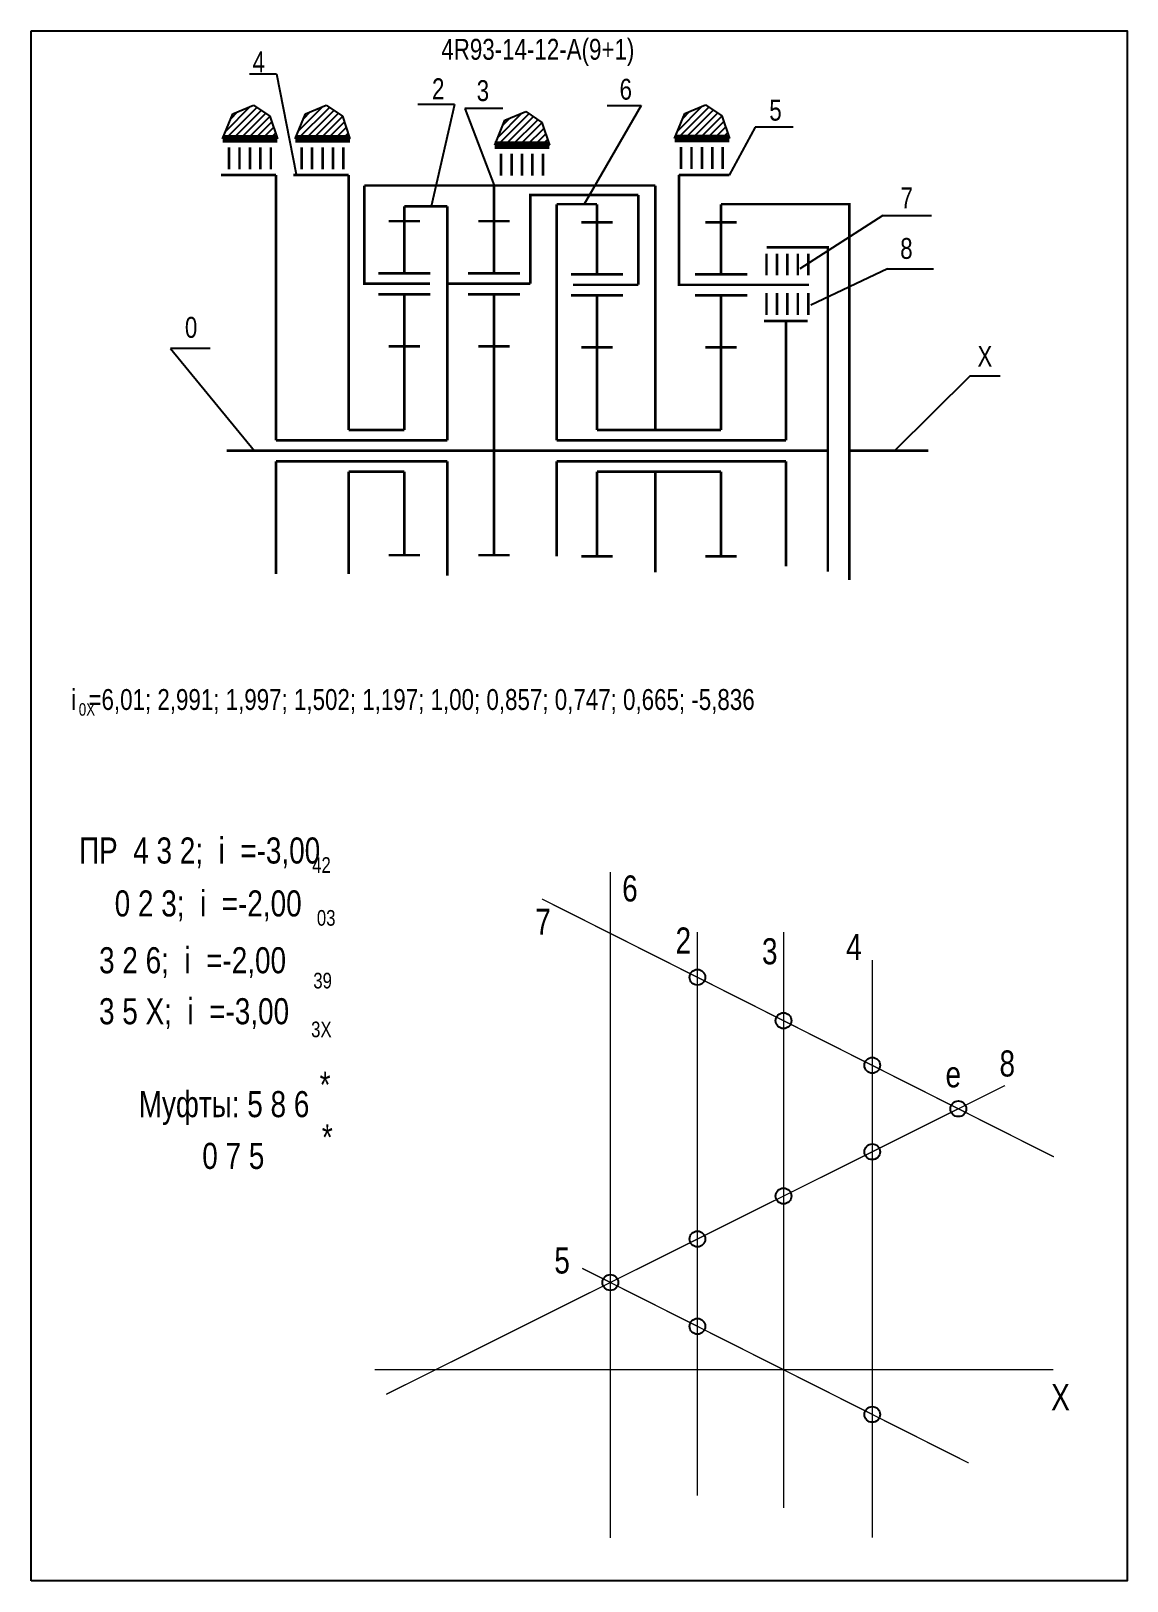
# Model space of a CAD drawing. Extents: x -352 to -142, y 153 to 450.
import ezdxf

# ---------------------------------------------------------------- set-up
doc = ezdxf.new("R2010")
doc.units = 0
doc.header["$LTSCALE"] = 15
doc.layers.get('DEFPOINTS').update_dxf_attribs({"linetype": 'CONTINUOUS'})
doc.layers.add('DIM', color=92, linetype='CONTINUOUS')
doc.layers.add('MAIN', color=5, linetype='CONTINUOUS')
doc.styles.add('AMK', font='amk.shx', dxfattribs={"width": 0.8})

msp = doc.modelspace()

# ---------------------------------------------------------------- hatches: boundary and pattern name
at = {"layer": 'DIM'}
h = msp.add_hatch(dxfattribs=at)
h.set_pattern_fill('_USER', color=0, angle=45, style=0, pattern_type=0)
h.set_pattern_definition([(45, (-63.4764, 3.5049), (-0.7071068, 0.7071068), [])])
h.paths.add_polyline_path([(-313.77, 434.02), (-315.72, 429.2), (-305.22, 429.2), (-306.67, 433.53), (-309.78, 435.64)])
h = msp.add_hatch(dxfattribs=at)
h.set_pattern_fill('_USER', color=0, angle=45, style=0, pattern_type=0)
h.set_pattern_definition([(45, (-49.5652, 3.5049), (-0.7071068, 0.7071068), [])])
h.paths.add_polyline_path([(-299.86, 434.02), (-301.81, 429.2), (-291.31, 429.2), (-292.76, 433.53), (-295.87, 435.64)])
h = msp.add_hatch(dxfattribs=at)
h.set_pattern_fill('_USER', color=0, angle=45, style=0, pattern_type=0)
h.set_pattern_definition([(45, (-11.3438, 2.2855), (-0.7071068, 0.7071068), [])])
h.paths.add_polyline_path([(-261.64, 432.8), (-263.58, 427.98), (-253.09, 427.98), (-254.54, 432.31), (-257.65, 434.42)])
h = msp.add_hatch(dxfattribs=at)
h.set_pattern_fill('_USER', color=0, angle=45, style=0, pattern_type=0)
h.set_pattern_definition([(45, (23.1226, 3.5721), (-0.7071068, 0.7071068), [])])
h.paths.add_polyline_path([(-227.17, 434.09), (-229.12, 429.27), (-218.62, 429.27), (-220.07, 433.59), (-223.19, 435.71)])

# ---------------------------------------------------------------- linework, layer by layer
at = {"layer": 'DEFPOINTS', "color": 0, "const_width": 0.25}
msp.add_lwpolyline([(-241.42, 161.11), (-241.42, 288.75)], dxfattribs=at)
at = {"layer": 'DEFPOINTS', "const_width": 0.25}
for points in [[(-156.43, 234.12), (-254.52, 283.55)], [(-224.74, 169.21), (-224.74, 277.25)], [(-208.24, 166.85), (-208.24, 277.2)], [(-191.24, 161.15), (-191.24, 271.85)], [(-284.37, 188.63), (-165.82, 247.8)], [(-172.76, 175.47), (-246.81, 212.78)], [(-286.57, 193.35), (-156.56, 193.35)]]:
    msp.add_lwpolyline(points, dxfattribs=at)
at = {"layer": 'DEFPOINTS'}
for centre in [(-224.74, 268.55), (-208.24, 260.23), (-191.24, 251.67), (-174.74, 243.35), (-191.24, 235.11), (-208.24, 226.63), (-224.74, 218.39), (-241.42, 210.07), (-224.74, 201.67), (-191.24, 184.78)]:
    msp.add_circle(centre, 1.51, dxfattribs=at)
at = {"layer": 'DIM', "color": 0}
for p, q in [((-310.56, 441.69), (-305.38, 441.69)), ((-305.38, 441.69), (-301.65, 422.46)), ((-315.72, 429.2), (-313.77, 434.02)), ((-313.77, 434.02), (-309.78, 435.64)), ((-309.78, 435.64), (-306.67, 433.53)), ((-301.81, 429.2), (-299.86, 434.02)), ((-299.86, 434.02), (-295.87, 435.64)), ((-295.87, 435.64), (-292.76, 433.53)), ((-271.29, 435.8), (-278.28, 435.8)), ((-271.29, 435.8), (-275.74, 416.26)), ((-262.05, 435), (-269.31, 435)), ((-269.31, 435), (-263.71, 420.26)), ((-261.64, 432.8), (-257.65, 434.42)), ((-257.65, 434.42), (-254.54, 432.31)), ((-235.5, 435.58), (-246.42, 416.68)), ((-242.06, 435.58), (-235.5, 435.58)), ((-229.12, 429.27), (-227.17, 434.09)), ((-227.17, 434.09), (-223.19, 435.71)), ((-223.19, 435.71), (-220.07, 433.59)), ((-306.67, 433.53), (-305.22, 429.2)), ((-292.76, 433.53), (-291.31, 429.2)), ((-263.58, 427.98), (-261.64, 432.8)), ((-254.54, 432.31), (-253.09, 427.98)), ((-220.07, 433.59), (-218.62, 429.27)), ((-213.66, 431.41), (-218.65, 422.26)), ((-206.4, 431.41), (-213.66, 431.41)), ((-218.65, 422.26), (-228.28, 422.26)), ((-189.22, 414.52), (-205.1, 404.29)), ((-189.22, 414.52), (-179.88, 414.52)), ((-188.33, 404.29), (-203.04, 397.31)), ((-188.33, 404.29), (-179.51, 404.29)), ((-318.11, 389.01), (-325.72, 389.01)), ((-325.72, 389.01), (-309.62, 369.43)), ((-172.47, 383.81), (-186.99, 369.43)), ((-172.47, 383.81), (-166.74, 383.81))]:
    msp.add_line(p, q, dxfattribs=at)
at = {"layer": 'DIM', "color": 0, "const_width": 0.5}
for points in [[(-316.05, 422.26), (-305.48, 422.26)], [(-305.48, 371.43), (-305.48, 422.26)], [(-302.14, 422.26), (-291.57, 422.26)], [(-291.57, 373.43), (-291.57, 422.26)], [(-218.65, 422.26), (-228.28, 422.26)], [(-225.11, 401.23), (-228.28, 401.23), (-228.28, 422.26)], [(-285.7, 401.43), (-288.57, 401.43), (-288.57, 420.26)], [(-263.71, 420.26), (-288.57, 420.26)], [(-232.8, 420.26), (-263.71, 420.26)], [(-232.8, 420.26), (-232.8, 373.43)], [(-272.66, 416.26), (-280.9, 416.26)], [(-272.66, 416.26), (-272.66, 371.43)], [(-256.76, 401.43), (-256.76, 418.45), (-236.08, 418.45)], [(-251.72, 416.68), (-251.72, 371.43)], [(-251.72, 416.68), (-243.97, 416.68)], [(-236.08, 418.45), (-236.08, 401.23)], [(-220.2, 416.68), (-195.66, 416.68), (-195.66, 344.64)], [(-211.5, 408.39), (-199.75, 408.39), (-199.75, 346.28)], [(-203.6, 394.3), (-211.96, 394.3)], [(-207.78, 394.3), (-207.78, 371.43)], [(-305.48, 371.43), (-272.66, 371.43)], [(-251.72, 371.43), (-207.78, 371.43)], [(-243.97, 373.43), (-220.2, 373.43)], [(-243.97, 373.43), (-220.2, 373.43)], [(-314.96, 369.43), (-247.56, 369.43)], [(-253.17, 369.43), (-199.75, 369.43)], [(-195.66, 369.43), (-180.5, 369.43)], [(-305.48, 367.43), (-272.66, 367.43)], [(-305.48, 345.85), (-305.48, 367.43)], [(-291.57, 345.85), (-291.57, 365.43)], [(-272.66, 367.43), (-272.66, 345.52)], [(-251.72, 367.43), (-251.72, 349.18)], [(-251.72, 367.43), (-207.78, 367.43)], [(-243.97, 365.43), (-220.2, 365.43)], [(-232.8, 365.43), (-232.8, 346.16)], [(-207.78, 367.43), (-207.78, 347.28)]]:
    msp.add_lwpolyline(points, dxfattribs=at)
at = {"layer": 'DIM', "color": 0}
for points in [[(-291.57, 373.43, 0.5, 0.5, 0), (-280.9, 373.43, 0.5, 0.5, 0)], [(-291.57, 369.43, 0.5, 0.5, 0), (-280.9, 369.43, 0.5, 0.5, 0)], [(-291.57, 365.43, 0.5, 0.5, 0), (-280.9, 365.43, 0.5, 0.5, 0)]]:
    msp.add_lwpolyline(points, format="xyseb", dxfattribs=at)
at = {"layer": 'MAIN'}
for points in [[(-352.43, 152.87), (-352.43, 449.87)], [(-352.43, 449.87), (-142.43, 449.87), (-142.43, 152.87), (-352.43, 152.87)]]:
    msp.add_lwpolyline(points, dxfattribs=at)
at = {"layer": 'MAIN', "color": 0}
for points, const_width in [([(-315.72, 429.2), (-305.22, 429.2)], 1.5), ([(-306.48, 427.55), (-306.48, 423.36)], 0.5), ([(-301.81, 429.2), (-291.31, 429.2)], 1.5), ([(-292.57, 427.55), (-292.57, 423.36)], 0.5), ([(-263.58, 427.98), (-253.09, 427.98)], 1.5), ([(-229.12, 429.27), (-218.62, 429.27)], 1.5), ([(-219.88, 427.62), (-219.88, 423.42)], 0.5), ([(-254.35, 426.33), (-254.35, 422.14)], 0.5), ([(-263.71, 413.43), (-263.71, 420.26)], 0.5), ([(-280.9, 413.43), (-280.9, 416.26)], 0.5), ([(-243.97, 413.23), (-243.97, 416.68)], 0.5), ([(-220.2, 403.23), (-220.2, 416.68)], 0.5), ([(-280.9, 413.43), (-283.9, 413.43)], 0.5), ([(-280.9, 403.43), (-280.9, 413.43)], 0.5), ([(-280.9, 413.43), (-277.9, 413.43)], 0.5), ([(-263.71, 413.43), (-266.71, 413.43)], 0.5), ([(-263.71, 403.43), (-263.71, 413.43)], 0.5), ([(-263.71, 413.43), (-260.71, 413.43)], 0.5), ([(-243.97, 413.23), (-246.97, 413.23)], 0.5), ([(-243.97, 403.23), (-243.97, 413.23)], 0.5), ([(-243.97, 413.23), (-240.97, 413.23)], 0.5), ([(-220.2, 413.23), (-223.2, 413.23)], 0.5), ([(-220.2, 413.23), (-217.2, 413.23)], 0.5), ([(-203.5, 407.23), (-203.5, 403.03)], 0.5), ([(-275.95, 401.43), (-285.7, 401.43)], 0.5), ([(-256.76, 401.43), (-272.66, 401.43)], 0.5), ([(-236.08, 401.23), (-248.58, 401.23)], 0.5), ([(-203.34, 401.23), (-225.11, 401.23)], 0.5), ([(-280.9, 399.43), (-285.9, 399.43)], 0.5), ([(-280.9, 389.43), (-280.9, 399.43), (-275.9, 399.43)], 0.5), ([(-263.71, 399.43), (-268.71, 399.43)], 0.5), ([(-263.71, 389.43), (-263.71, 399.43), (-258.71, 399.43)], 0.5), ([(-243.97, 399.23), (-248.97, 399.23)], 0.5), ([(-243.97, 389.23), (-243.97, 399.23), (-238.97, 399.23)], 0.5), ([(-220.2, 399.23), (-225.2, 399.23)], 0.5), ([(-220.2, 389.23), (-220.2, 399.23), (-215.2, 399.23)], 0.5), ([(-203.5, 399.67), (-203.5, 395.47)], 0.5), ([(-280.9, 389.43), (-283.9, 389.43)], 0.5), ([(-280.9, 373.43), (-280.9, 389.43)], 0.5), ([(-280.9, 389.43), (-277.9, 389.43)], 0.5), ([(-263.71, 389.43), (-266.71, 389.43)], 0.5), ([(-263.71, 369.43), (-263.71, 389.43)], 0.5), ([(-263.71, 389.43), (-260.71, 389.43)], 0.5), ([(-243.97, 389.23), (-246.97, 389.23)], 0.5), ([(-243.97, 373.43), (-243.97, 389.23)], 0.5), ([(-243.97, 389.23), (-240.97, 389.23)], 0.5), ([(-220.2, 389.23), (-223.2, 389.23)], 0.5), ([(-220.2, 373.43), (-220.2, 389.23)], 0.5), ([(-220.2, 389.23), (-217.2, 389.23)], 0.5), ([(-263.71, 369.43), (-263.71, 349.43)], 0.5), ([(-280.9, 365.43), (-280.9, 349.43)], 0.5), ([(-243.97, 365.43), (-243.97, 349.23)], 0.5), ([(-220.2, 365.43), (-220.2, 349.23)], 0.5), ([(-280.9, 349.43), (-283.9, 349.43)], 0.5), ([(-280.9, 349.43), (-277.9, 349.43)], 0.5), ([(-263.71, 349.43), (-266.71, 349.43)], 0.5), ([(-263.71, 349.43), (-260.71, 349.43)], 0.5), ([(-243.97, 349.23), (-246.97, 349.23)], 0.5), ([(-243.97, 349.23), (-240.97, 349.23)], 0.5), ([(-220.2, 349.23), (-223.2, 349.23)], 0.5), ([(-220.2, 349.23), (-217.2, 349.23)], 0.5)]:
    msp.add_lwpolyline(points, dxfattribs=dict(at, const_width=const_width))
for points in [[(-314.48, 427.55, 0.5, 0.5, 0), (-314.48, 423.36, 0.5, 0.5, 0)], [(-312.48, 427.55, 0.5, 0.5, 0), (-312.48, 423.36, 0.5, 0.5, 0)], [(-310.48, 427.55, 0.5, 0.5, 0), (-310.48, 423.36, 0.5, 0.5, 0)], [(-308.48, 427.55, 0.5, 0.5, 0), (-308.48, 423.36, 0.5, 0.5, 0)], [(-300.57, 427.55, 0.5, 0.5, 0), (-300.57, 423.36, 0.5, 0.5, 0)], [(-298.57, 427.55, 0.5, 0.5, 0), (-298.57, 423.36, 0.5, 0.5, 0)], [(-296.57, 427.55, 0.5, 0.5, 0), (-296.57, 423.36, 0.5, 0.5, 0)], [(-294.57, 427.55, 0.5, 0.5, 0), (-294.57, 423.36, 0.5, 0.5, 0)], [(-227.88, 427.62, 0.5, 0.5, 0), (-227.88, 423.42, 0.5, 0.5, 0)], [(-225.88, 427.62, 0.5, 0.5, 0), (-225.88, 423.42, 0.5, 0.5, 0)], [(-223.88, 427.62, 0.5, 0.5, 0), (-223.88, 423.42, 0.5, 0.5, 0)], [(-221.88, 427.62, 0.5, 0.5, 0), (-221.88, 423.42, 0.5, 0.5, 0)], [(-262.35, 426.33, 0.5, 0.5, 0), (-262.35, 422.14, 0.5, 0.5, 0)], [(-260.35, 426.33, 0.5, 0.5, 0), (-260.35, 422.14, 0.5, 0.5, 0)], [(-258.35, 426.33, 0.5, 0.5, 0), (-258.35, 422.14, 0.5, 0.5, 0)], [(-256.35, 426.33, 0.5, 0.5, 0), (-256.35, 422.14, 0.5, 0.5, 0)], [(-211.5, 407.23, 0.5, 0.5, 0), (-211.5, 403.03, 0.5, 0.5, 0)], [(-209.5, 407.23, 0.5, 0.5, 0), (-209.5, 403.03, 0.5, 0.5, 0)], [(-207.5, 407.23, 0.5, 0.5, 0), (-207.5, 403.03, 0.5, 0.5, 0)], [(-205.5, 407.23, 0.5, 0.5, 0), (-205.5, 403.03, 0.5, 0.5, 0)], [(-275.9, 403.43, 0.5, 0.5, 0), (-285.9, 403.43, 0.5, 0.5, 0)], [(-258.71, 403.43, 0.5, 0.5, 0), (-268.71, 403.43, 0.5, 0.5, 0)], [(-238.97, 403.23, 0.5, 0.5, 0), (-248.97, 403.23, 0.5, 0.5, 0)], [(-215.2, 403.23, 0.5, 0.5, 0), (-225.2, 403.23, 0.5, 0.5, 0)], [(-211.5, 399.67, 0.5, 0.5, 0), (-211.5, 395.47, 0.5, 0.5, 0)], [(-209.5, 399.67, 0.5, 0.5, 0), (-209.5, 395.47, 0.5, 0.5, 0)], [(-207.5, 399.67, 0.5, 0.5, 0), (-207.5, 395.47, 0.5, 0.5, 0)], [(-205.5, 399.67, 0.5, 0.5, 0), (-205.5, 395.47, 0.5, 0.5, 0)]]:
    msp.add_lwpolyline(points, format="xyseb", dxfattribs=at)

# ---------------------------------------------------------------- texts
at = {"layer": 'DIM', "color": 0, "style": 'AMK', "width": 0.8}
for s, height, p in [('4R93-14-12-A(9+1)', 4, (-273.81, 444.36)), ('4', 4, (-309.98, 441.95)), ('2', 4, (-275.59, 436.8)), ('3', 4, (-267.04, 436.44)), ('6', 4, (-239.66, 436.71)), ('5', 4, (-210.97, 432.69)), ('7', 4, (-185.83, 415.88)), ('8', 4, (-185.89, 406.2)), ('0', 4, (-322.94, 391.08)), ('X', 4, (-171.09, 385.54)), ('i  =6,01; 2,991; 1,997; 1,502; 1,197; 1,00; 0,857; 0,747; 0,665; -5,836', 4, (-344.75, 319.77)), ('0X', 2.4, (-343.28, 318.67)), ('ПР  4 3 2;  i  =-3,00', 5, (-343.23, 290.34)), ('42', 3, (-298.56, 288.56)), ('6', 5, (-239.16, 283.07)), ('    0 2 3;  i  =-2,00', 5, (-342.34, 280.2)), ('03', 3, (-297.66, 278.43)), ('7', 5, (-255.8, 276.69)), ('2', 5, (-228.93, 273.09)), ('4', 5, (-196.24, 271.85)), ('     3 2 6;  i  =-2,00', 5, (-346.82, 269.31)), ('3', 5, (-212.37, 271.03)), ('39', 3, (-298.34, 266.41)), ('     3 5 X;  i  =-3,00', 5, (-346.83, 259.54)), ('3X', 3, (-298.76, 257.06)), ('8', 5, (-166.86, 249.53)), ('*', 5, (-297.13, 245.46)), ('e', 5, (-177.2, 247.46)), ('Муфты: 5 8 6', 5, (-331.79, 241.74)), ('*', 5, (-296.7, 235.39)), ('       0 7 5', 5, (-330.02, 231.82)), ('5', 5, (-252.16, 211.78)), ('X', 5, (-156.96, 185.6))]:
    msp.add_text(s, height=height, dxfattribs=at).set_placement(p)

doc.saveas('drawing.dxf')
